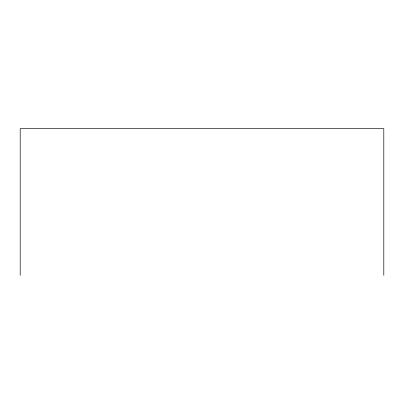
<?xml version="1.0" encoding="UTF-8"?>
<svg xmlns="http://www.w3.org/2000/svg" width="404" height="404" viewBox="0 0 404 404"><rect width="100%" height="100%" fill="white"/><g stroke="black" fill="none" stroke-linecap="round" stroke-linejoin="round"><path stroke-width="0.61" d="M383.8 275.326L383.8 128.674L20.2 128.674L20.2 275.326"/></g></svg>
